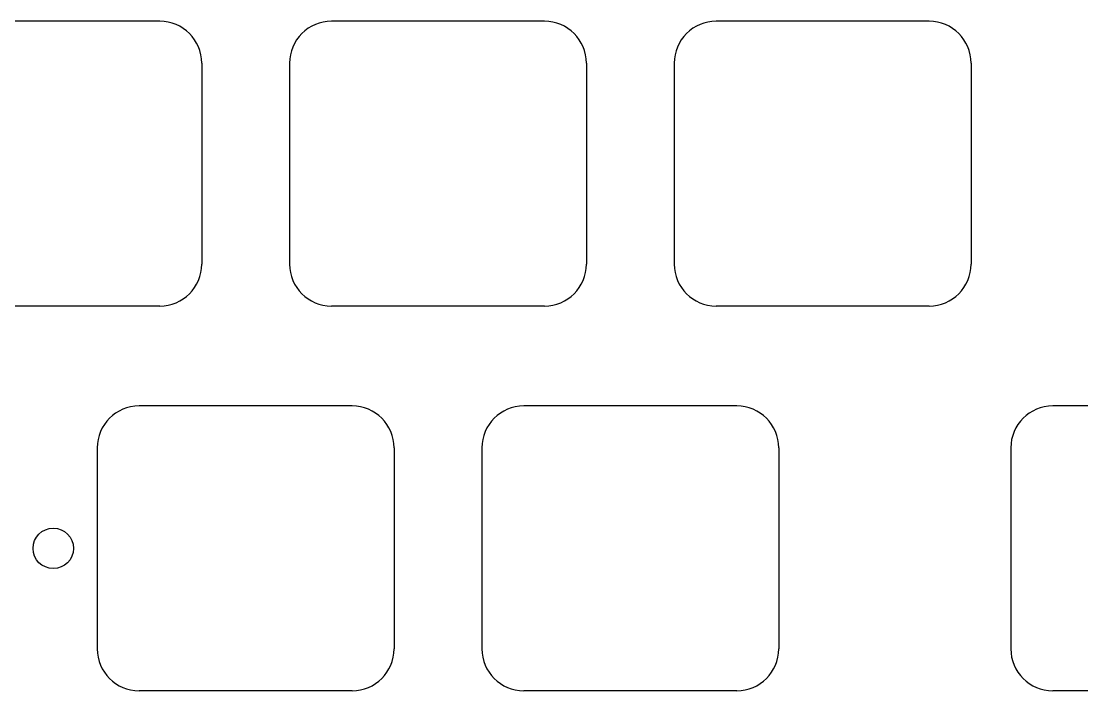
# Model space of a CAD drawing. Header units: millimetres. Extents: x -11 to 340, y -118 to 18.
# Drawn here: x 184.2 to 236.7, y -88 to -54.9 of the extents above; entities that cross this region are included whole.
import ezdxf

# ---------------------------------------------------------------- set-up
doc = ezdxf.new("R2010")
doc.units = ezdxf.units.MM
doc.header["$MEASUREMENT"] = 0
doc.layers.add('BLACK', color=7, linetype='CONTINUOUS')

msp = doc.modelspace()

# ---------------------------------------------------------------- linework, layer by layer
at = {"layer": 'BLACK', "linetype": 'Continuous'}
for p, q in [((191.0125, -54.8625), (180.462501, -54.8625)), ((199.512501, -54.862502), (199.512501, -54.8625)), ((210.0625, -54.8625), (199.512501, -54.8625)), ((218.562501, -54.862502), (218.562501, -54.8625)), ((229.1125, -54.8625), (218.562501, -54.8625)), ((193.087501, -56.9375), (193.087501, -66.8875)), ((197.437501, -56.9375), (197.437501, -66.8875)), ((212.137501, -56.9375), (212.137501, -66.8875)), ((216.487501, -56.9375), (216.487501, -66.8875)), ((231.187501, -56.9375), (231.187501, -66.8875)), ((191.012501, -68.9625), (180.4625, -68.9625)), ((191.012501, -68.962501), (191.012501, -68.9625)), ((210.062501, -68.9625), (199.5125, -68.9625)), ((210.062501, -68.962501), (210.062501, -68.9625)), ((229.112501, -68.9625), (218.5625, -68.9625)), ((229.112501, -68.962501), (229.112501, -68.9625)), ((200.5375, -73.9125), (189.9875, -73.9125)), ((219.5875, -73.9125), (209.0375, -73.9125)), ((245.78125, -73.9125), (235.231249, -73.9125)), ((187.9125, -75.9875), (187.9125, -85.9375)), ((202.6125, -75.9875), (202.6125, -85.9375)), ((202.612502, -75.9875), (202.6125, -75.9875)), ((206.9625, -75.9875), (206.9625, -85.9375)), ((221.6625, -75.9875), (221.6625, -85.9375)), ((221.662502, -75.9875), (221.6625, -75.9875)), ((233.15625, -75.9875), (233.15625, -85.937501)), ((200.5375, -88.0125), (189.9875, -88.0125)), ((219.5875, -88.0125), (209.0375, -88.0125)), ((245.78125, -88.0125), (235.23125, -88.0125))]:
    msp.add_line(p, q, dxfattribs=at)
at = {"layer": 'BLACK'}
msp.add_circle((185.7375, -80.9625), 1, dxfattribs=at)
for centre, radius, start, end in [((191.0125, -56.9375), 2.075, 0, 90), ((199.5125, -56.9375), 2.074999, 89.9999724, 180), ((210.0625, -56.9375), 2.075, 0, 90), ((218.5625, -56.9375), 2.074999, 89.9999724, 180), ((229.1125, -56.9375), 2.075, 0, 90), ((191.0125, -66.8875), 2.075001, 270.0000276, 0), ((199.5125, -66.8875), 2.075, 180, 270), ((210.0625, -66.8875), 2.075001, 270.0000276, 0), ((218.5625, -66.8875), 2.075, 180, 270), ((229.1125, -66.8875), 2.075001, 270.0000276, 0), ((189.9875, -75.9875), 2.075, 90, 180), ((200.5375, -75.9875), 2.075, 0, 90), ((209.0375, -75.9875), 2.075, 90, 180), ((219.5875, -75.9875), 2.075, 0, 90), ((235.231254, -75.987504), 2.075004, 90.0001381, 179.9998896), ((189.9875, -85.9375), 2.075, 180, 270), ((200.5375, -85.9375), 2.075, 270, 0), ((209.0375, -85.9375), 2.075, 180, 270), ((219.5875, -85.9375), 2.075, 270, 0), ((235.231252, -85.937498), 2.075002, 180.0000828, 269.9999448)]:
    msp.add_arc(centre, radius, start, end, dxfattribs=at)

doc.saveas('drawing.dxf')
